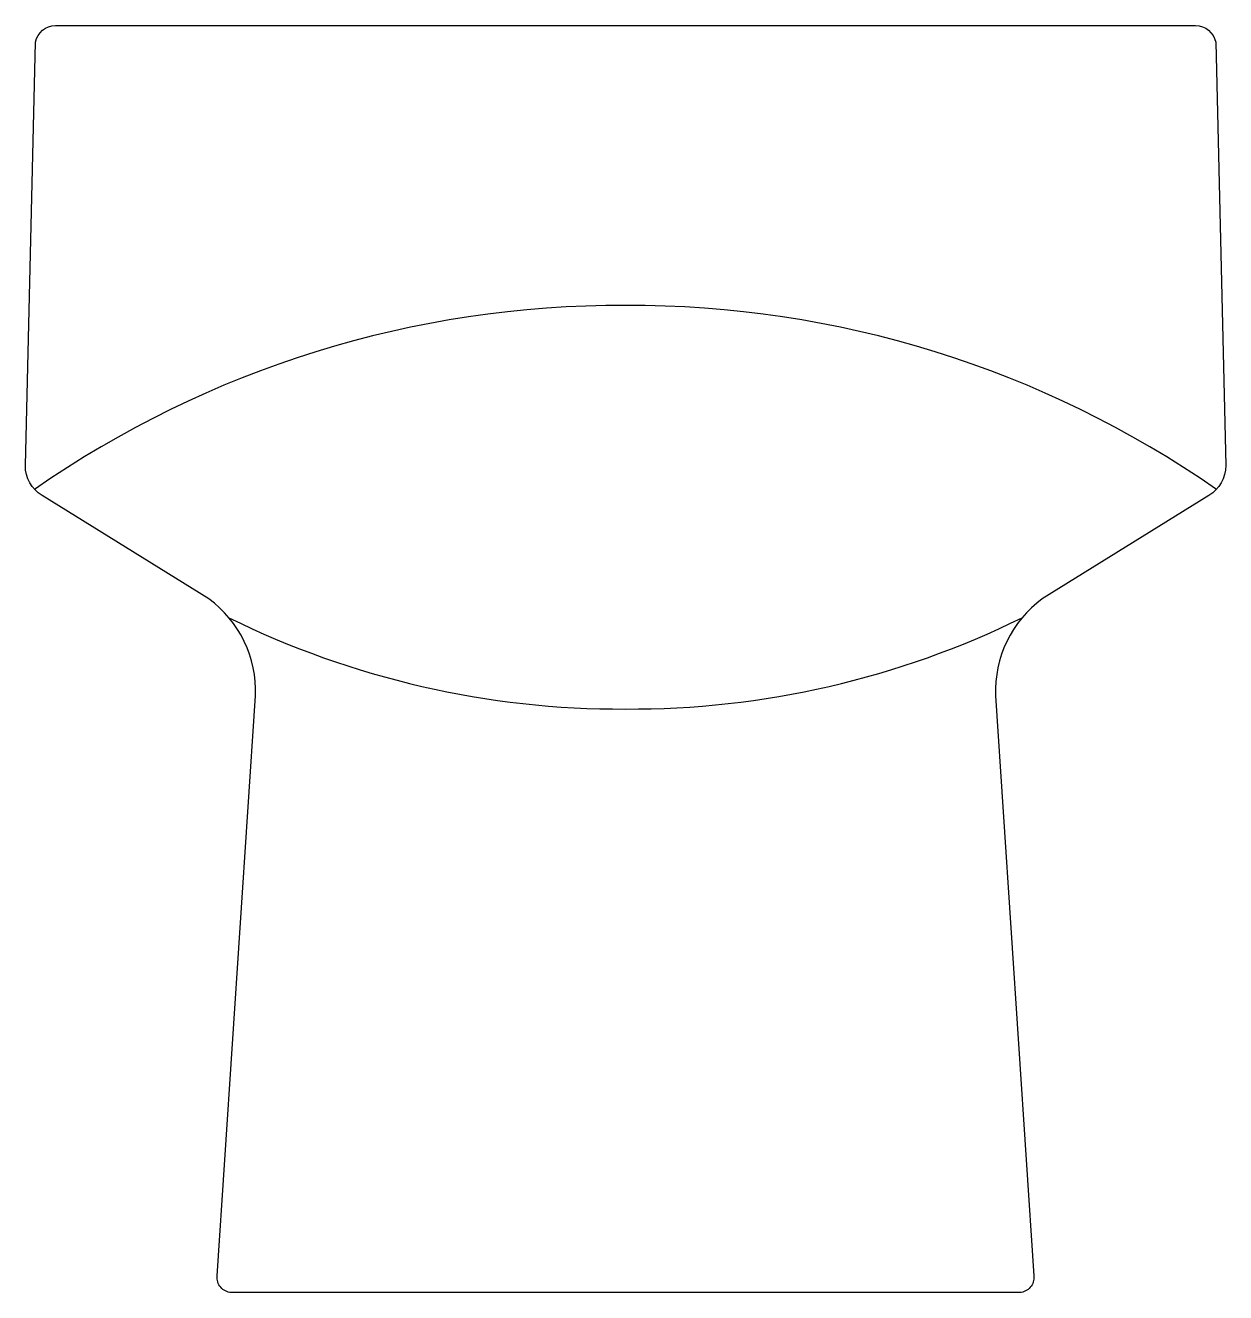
# Model space of a CAD drawing. Extents: x -871.712 to -871.352, y 510.182 to 510.562.
import ezdxf

# ---------------------------------------------------------------- set-up
doc = ezdxf.new("R2010")
doc.units = 0
doc.header["$LTSCALE"] = 50
doc.header["$MEASUREMENT"] = 0
doc.layers.add('A-PECAS', color=2, linetype='CONTINUOUS')
doc.layers.add('ESC1-50', color=1, linetype='CONTINUOUS')

# ---------------------------------------------------------------- blocks, each defined once
blk = doc.blocks.new('P-60-F')
at = {"layer": 'A-PECAS'}
blk.add_lwpolyline([(0, 0), (-0.11823, 0, -0.414214), (-0.1225, 0.005), (-0.111, 0.179, 0.251046), (-0.125, 0.208), (-0.175, 0.239, -0.259125), (-0.18, 0.248), (-0.177, 0.375, -0.339065), (-0.171, 0.38), (0, 0.38), (0.171, 0.38, -0.339065), (0.177, 0.375), (0.18, 0.248, -0.259125), (0.175, 0.239), (0.125, 0.208, 0.251046), (0.111, 0.179), (0.1225, 0.005, -0.414214), (0.11823, 0)], format="xyb", close=True, dxfattribs=at)
at = {"layer": 'ESC1-50'}
for points in [[(0.17721, 0.24084, 0.154501), (0, 0.296, 0.154501), (-0.17721, 0.24084)], [(-0.11897, 0.20238, 0.116095), (0, 0.175, 0.116095), (0.11897, 0.20238)]]:
    blk.add_lwpolyline(points, format="xyb", dxfattribs=at)

msp = doc.modelspace()

# ---------------------------------------------------------------- block references
at = {"layer": 'A-PECAS'}
msp.add_blockref('P-60-F', (-871.5324, 510.18246), dxfattribs=at)

doc.saveas('drawing.dxf')
